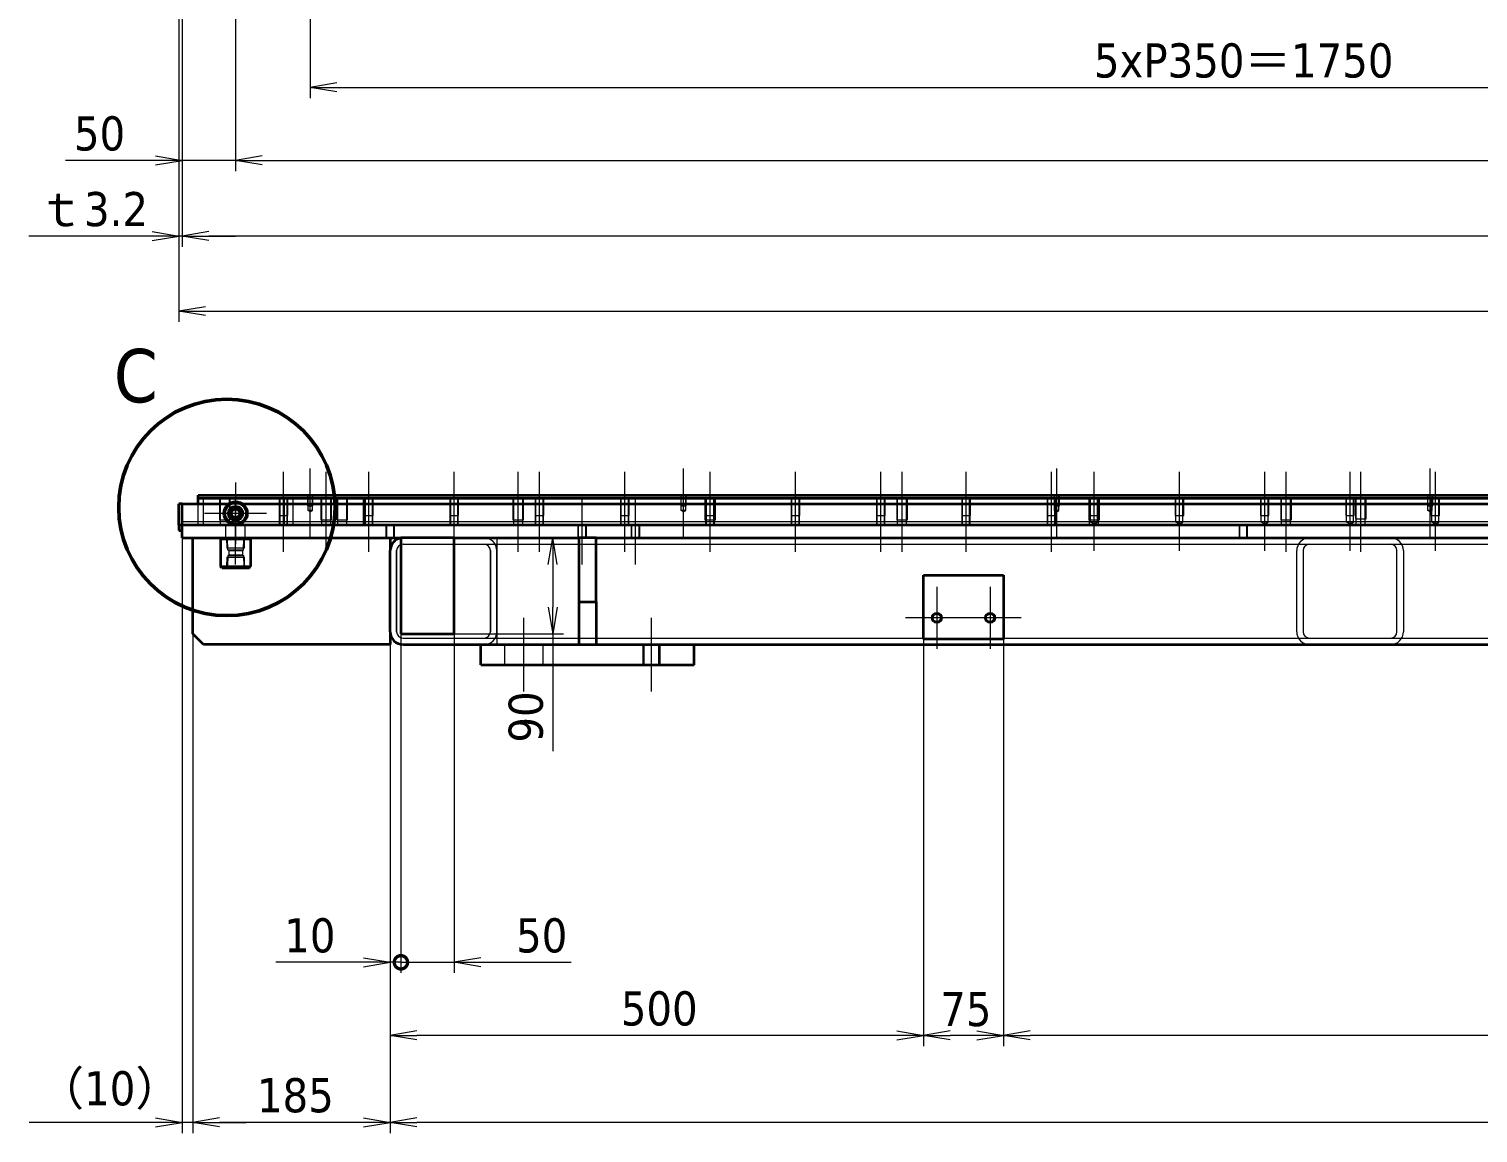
# Model space of a CAD drawing. Header units: millimetres. Extents: x -440 to 8410, y -405 to 5940.
# Drawn here: x 1334 to 2692, y 2594 to 3629 of the extents above; entities that cross this region are included whole.
import ezdxf

# ---------------------------------------------------------------- set-up
doc = ezdxf.new("R2010")
doc.units = ezdxf.units.MM
doc.header["$LTSCALE"] = 10
for name, color, linetype, lineweight in [('Center Mark (ISO)', 7, 'Continuous', 5), ('Centerline (ISO)', 7, 'Continuous', 5), ('Detail Boundary (JIS)', 7, 'Continuous', 50), ('Dimension (ISO)', 7, 'Continuous', 25), ('Hidden (ISO)', 7, 'Continuous', 5), ('Visible (ISO)', 7, 'Continuous', 35), ('Visible Narrow (ISO)', 7, 'Continuous', 5)]:
    doc.layers.add(name, color=color, linetype=linetype, lineweight=lineweight)
doc.styles.add('Note Text (JIS)', font='tahoma.ttf')
doc.styles.get("Standard").update_dxf_attribs({"font": 'tahoma.ttf'})
doc.dimstyles.new('Default (JIS)', dxfattribs={"dimscale": 10, "dimtxt": 3.2, "dimasz": 2.5, "dimexe": 1, "dimexo": 0, "dimgap": 0.8, "dimtad": 1, "dimrnd": 1e-08, "dimdsep": 46, "dimtxsty": 'Note Text (JIS)', "dimblk": 'OPEN', "dimcen": 0.09, "dimdle": 10, "dimclrd": 7, "dimclre": 7, "dimclrt": 256, "dimadec": 0, "dimazin": 2, "dimtfac": 0.78125, "dimtmove": 0, "dimatfit": 3, "dimldrblk": 'OPEN', "dimfxl": 1, "dimtolj": 1, "dimtzin": 0, "dimlwd": 0, "dimlwe": 0, "dimarcsym": 0})

# ---------------------------------------------------------------- blocks, each defined once
blk = doc.blocks.new('_Open')
at = {"color": 0, "linetype": 'ByBlock', "lineweight": -2}
for p, q in [((-1, 0.167), (0, 0)), ((-1, -0.167), (0, 0)), ((0, 0), (-1, 0))]:
    blk.add_line(p, q, dxfattribs=at)
blk = doc.blocks.new('*D8')
at = {"layer": 'Defpoints', "color": 0, "linetype": 'Continuous', "transparency": 16777216}
for p in [(1474.2, 4147.5), (5470.6, 4147.5), (5470.6, 3364.8)]:
    blk.add_point(p, dxfattribs=at)
at = {"layer": 'Dimension (ISO)', "color": 7, "linetype": 'Continuous', "lineweight": 0, "transparency": 16777216}
for p, q in [((1474.2, 4147.5), (1474.2, 3354.8)), ((5470.6, 4147.5), (5470.6, 3354.8)), ((1499.2, 3364.8), (5445.6, 3364.8))]:
    blk.add_line(p, q, dxfattribs=at)
at = {"layer": 'Dimension (ISO)', "color": 7, "linetype": 'Continuous', "lineweight": 0, "transparency": 16777216, "xscale": 25, "yscale": 25, "zscale": 25, "rotation": 180}
blk.add_blockref('_Open', (1474.2, 3364.8), dxfattribs=at)
at = {"layer": 'Dimension (ISO)', "color": 7, "linetype": 'Continuous', "lineweight": 0, "transparency": 16777216, "xscale": 25, "yscale": 25, "zscale": 25}
blk.add_blockref('_Open', (5470.6, 3364.8), dxfattribs=at)
at = {"layer": 'Dimension (ISO)', "linetype": 'Continuous', "lineweight": 5, "transparency": 16777216, "insert": (3390.8, 3412.8), "char_height": 32, "attachment_point": 1, "style": 'Note Text (JIS)'}
blk.add_mtext('\\A1;\\fTahoma|b0|i0;（3996.4）', dxfattribs=at)
blk = doc.blocks.new('*D9')
at = {"layer": 'Defpoints', "color": 0, "linetype": 'Continuous', "transparency": 16777216}
for p in [(1477.4, 4147.5), (5467.4, 4147.5), (1477.4, 3435.2)]:
    blk.add_point(p, dxfattribs=at)
at = {"layer": 'Dimension (ISO)', "color": 7, "linetype": 'Continuous', "lineweight": 0, "transparency": 16777216}
for p, q in [((1477.4, 4147.5), (1477.4, 3425.2)), ((5467.4, 4147.5), (5467.4, 3425.2)), ((5442.4, 3435.2), (1502.4, 3435.2))]:
    blk.add_line(p, q, dxfattribs=at)
at = {"layer": 'Dimension (ISO)', "color": 7, "linetype": 'Continuous', "lineweight": 0, "transparency": 16777216, "xscale": 25, "yscale": 25, "zscale": 25, "rotation": 180}
blk.add_blockref('_Open', (1477.4, 3435.2), dxfattribs=at)
at = {"layer": 'Dimension (ISO)', "color": 7, "linetype": 'Continuous', "lineweight": 0, "transparency": 16777216, "xscale": 25, "yscale": 25, "zscale": 25}
blk.add_blockref('_Open', (5467.4, 3435.2), dxfattribs=at)
at = {"layer": 'Dimension (ISO)', "linetype": 'Continuous', "lineweight": 5, "transparency": 16777216, "insert": (3351.7, 3485.4), "char_height": 32, "attachment_point": 1, "style": 'Note Text (JIS)'}
blk.add_mtext('\\A1;\\fTahoma|b0|i0;3990（t12板）', dxfattribs=at)
blk = doc.blocks.new('*D11')
at = {"layer": 'Defpoints', "color": 0, "linetype": 'Continuous', "transparency": 16777216}
for p in [(1474.2, 4147.5), (1477.4, 4147.5), (1474.2, 3435.2)]:
    blk.add_point(p, dxfattribs=at)
at = {"layer": 'Dimension (ISO)', "color": 7, "linetype": 'Continuous', "lineweight": 0, "transparency": 16777216}
for p, q in [((1474.2, 4147.5), (1474.2, 3425.2)), ((1477.4, 4147.5), (1477.4, 3425.2)), ((1449.2, 3435.2), (1333.6, 3435.2)), ((1477.4, 3435.2), (1474.2, 3435.2)), ((1502.4, 3435.2), (1527.4, 3435.2))]:
    blk.add_line(p, q, dxfattribs=at)
at = {"layer": 'Dimension (ISO)', "color": 7, "linetype": 'Continuous', "lineweight": 0, "transparency": 16777216, "xscale": 25, "yscale": 25, "zscale": 25}
blk.add_blockref('_Open', (1474.2, 3435.2), dxfattribs=at)
at = {"layer": 'Dimension (ISO)', "color": 7, "linetype": 'Continuous', "lineweight": 0, "transparency": 16777216, "xscale": 25, "yscale": 25, "zscale": 25, "rotation": 180}
blk.add_blockref('_Open', (1477.4, 3435.2), dxfattribs=at)
at = {"layer": 'Dimension (ISO)', "linetype": 'Continuous', "lineweight": 5, "transparency": 16777216, "insert": (1341.6, 3476.5), "char_height": 32, "attachment_point": 1, "style": 'Note Text (JIS)'}
blk.add_mtext('\\A1;\\fTahoma|b0|i0;ｔ3.2', dxfattribs=at)
blk = doc.blocks.new('_DotSmall')
at = {"color": 0, "linetype": 'ByBlock', "const_width": 0.5}
blk.add_lwpolyline([(-0.0625, 0, 1), (0.0625, 0, 1)], format="xyb", close=True, dxfattribs=at)
blk = doc.blocks.new('*D77')
at = {"layer": 'Defpoints', "color": 0, "linetype": 'Continuous', "transparency": 16777216}
for p in [(1682.4, 3062.2), (1732.4, 3062.2), (1732.4, 2754.3)]:
    blk.add_point(p, dxfattribs=at)
at = {"layer": 'Dimension (ISO)', "color": 7, "linetype": 'Continuous', "lineweight": 0, "transparency": 16777216}
for p, q in [((1682.4, 3062.2), (1682.4, 2744.3)), ((1732.4, 3062.2), (1732.4, 2744.3)), ((1682.4, 2754.3), (1657.4, 2754.3)), ((1682.4, 2754.3), (1732.4, 2754.3)), ((1757.4, 2754.3), (1842, 2754.3))]:
    blk.add_line(p, q, dxfattribs=at)
at = {"layer": 'Dimension (ISO)', "color": 7, "linetype": 'Continuous', "lineweight": 0, "transparency": 16777216, "xscale": 25, "yscale": 25, "zscale": 25}
blk.add_blockref('_DotSmall', (1682.4, 2754.3), dxfattribs=at)
at = {"layer": 'Dimension (ISO)', "color": 7, "linetype": 'Continuous', "lineweight": 0, "transparency": 16777216, "xscale": 25, "yscale": 25, "zscale": 25, "rotation": 180}
blk.add_blockref('_Open', (1732.4, 2754.3), dxfattribs=at)
at = {"layer": 'Dimension (ISO)', "linetype": 'Continuous', "lineweight": 5, "transparency": 16777216, "insert": (1790.4, 2795.6), "char_height": 32, "attachment_point": 1, "style": 'Note Text (JIS)'}
blk.add_mtext('\\A1;50', dxfattribs=at)
blk = doc.blocks.new('*D81')
at = {"layer": 'Defpoints', "color": 0, "linetype": 'Continuous', "transparency": 16777216}
for p in [(1672.4, 3064.2), (5272.4, 3064.2), (1672.4, 2604.2)]:
    blk.add_point(p, dxfattribs=at)
at = {"layer": 'Dimension (ISO)', "color": 7, "linetype": 'Continuous', "lineweight": 0, "transparency": 16777216}
for p, q in [((1672.4, 3064.2), (1672.4, 2594.2)), ((5272.4, 3064.2), (5272.4, 2594.2)), ((5247.4, 2604.2), (1697.4, 2604.2))]:
    blk.add_line(p, q, dxfattribs=at)
at = {"layer": 'Dimension (ISO)', "color": 7, "linetype": 'Continuous', "lineweight": 0, "transparency": 16777216, "xscale": 25, "yscale": 25, "zscale": 25, "rotation": 180}
blk.add_blockref('_Open', (1672.4, 2604.2), dxfattribs=at)
at = {"layer": 'Dimension (ISO)', "color": 7, "linetype": 'Continuous', "lineweight": 0, "transparency": 16777216, "xscale": 25, "yscale": 25, "zscale": 25}
blk.add_blockref('_Open', (5272.4, 2604.2), dxfattribs=at)
at = {"layer": 'Dimension (ISO)', "linetype": 'Continuous', "lineweight": 5, "transparency": 16777216, "insert": (3320.1, 2656.2), "char_height": 32, "attachment_point": 1, "style": 'Note Text (JIS)'}
blk.add_mtext('\\A1;\\fTahoma|b0|i0;3600（角パイプ）', dxfattribs=at)
blk = doc.blocks.new('*D82')
at = {"layer": 'Defpoints', "color": 0, "linetype": 'Continuous', "transparency": 16777216}
for p in [(1487.4, 3062.2), (1672.4, 3064.2), (1487.4, 2604.2)]:
    blk.add_point(p, dxfattribs=at)
at = {"layer": 'Dimension (ISO)', "color": 7, "linetype": 'Continuous', "lineweight": 0, "transparency": 16777216}
for p, q in [((1487.4, 3062.2), (1487.4, 2594.2)), ((1672.4, 3064.2), (1672.4, 2594.2)), ((1647.4, 2604.2), (1512.4, 2604.2))]:
    blk.add_line(p, q, dxfattribs=at)
at = {"layer": 'Dimension (ISO)', "color": 7, "linetype": 'Continuous', "lineweight": 0, "transparency": 16777216, "xscale": 25, "yscale": 25, "zscale": 25, "rotation": 180}
blk.add_blockref('_Open', (1487.4, 2604.2), dxfattribs=at)
at = {"layer": 'Dimension (ISO)', "color": 7, "linetype": 'Continuous', "lineweight": 0, "transparency": 16777216, "xscale": 25, "yscale": 25, "zscale": 25}
blk.add_blockref('_Open', (1672.4, 2604.2), dxfattribs=at)
at = {"layer": 'Dimension (ISO)', "linetype": 'Continuous', "lineweight": 5, "transparency": 16777216, "insert": (1547.4, 2645.7), "char_height": 32, "attachment_point": 1, "style": 'Note Text (JIS)'}
blk.add_mtext('\\A1;185', dxfattribs=at)
blk = doc.blocks.new('*D83')
at = {"layer": 'Defpoints', "color": 0, "linetype": 'Continuous', "transparency": 16777216}
for p in [(1672.4, 3064.2), (1682.4, 3062.2), (1672.4, 2754.3)]:
    blk.add_point(p, dxfattribs=at)
at = {"layer": 'Dimension (ISO)', "color": 7, "linetype": 'Continuous', "lineweight": 0, "transparency": 16777216}
for p, q in [((1672.4, 3064.2), (1672.4, 2744.3)), ((1682.4, 3062.2), (1682.4, 2744.3)), ((1647.4, 2754.3), (1565, 2754.3)), ((1682.4, 2754.3), (1672.4, 2754.3)), ((1682.4, 2754.3), (1707.4, 2754.3))]:
    blk.add_line(p, q, dxfattribs=at)
at = {"layer": 'Dimension (ISO)', "color": 7, "linetype": 'Continuous', "lineweight": 0, "transparency": 16777216, "xscale": 25, "yscale": 25, "zscale": 25}
blk.add_blockref('_Open', (1672.4, 2754.3), dxfattribs=at)
at = {"layer": 'Dimension (ISO)', "color": 7, "linetype": 'Continuous', "lineweight": 0, "transparency": 16777216, "xscale": 25, "yscale": 25, "zscale": 25, "rotation": 180}
blk.add_blockref('_DotSmall', (1682.4, 2754.3), dxfattribs=at)
at = {"layer": 'Dimension (ISO)', "linetype": 'Continuous', "lineweight": 5, "transparency": 16777216, "insert": (1573, 2795.6), "char_height": 32, "attachment_point": 1, "style": 'Note Text (JIS)'}
blk.add_mtext('\\A1;10', dxfattribs=at)
blk = doc.blocks.new('*D90')
at = {"layer": 'Defpoints', "color": 0, "linetype": 'Continuous', "transparency": 16777216}
for p in [(2247.4, 3057.2), (3434.9, 3057.2), (2247.4, 2685.8)]:
    blk.add_point(p, dxfattribs=at)
at = {"layer": 'Dimension (ISO)', "color": 7, "linetype": 'Continuous', "lineweight": 0, "transparency": 16777216}
for p, q in [((2247.4, 3057.2), (2247.4, 2675.8)), ((3434.9, 3057.2), (3434.9, 2675.8)), ((3409.9, 2685.8), (2272.4, 2685.8))]:
    blk.add_line(p, q, dxfattribs=at)
at = {"layer": 'Dimension (ISO)', "color": 7, "linetype": 'Continuous', "lineweight": 0, "transparency": 16777216, "xscale": 25, "yscale": 25, "zscale": 25, "rotation": 180}
blk.add_blockref('_Open', (2247.4, 2685.8), dxfattribs=at)
at = {"layer": 'Dimension (ISO)', "color": 7, "linetype": 'Continuous', "lineweight": 0, "transparency": 16777216, "xscale": 25, "yscale": 25, "zscale": 25}
blk.add_blockref('_Open', (3434.9, 2685.8), dxfattribs=at)
at = {"layer": 'Dimension (ISO)', "linetype": 'Continuous', "lineweight": 5, "transparency": 16777216, "insert": (2778, 2727.3), "char_height": 32, "attachment_point": 1, "style": 'Note Text (JIS)'}
blk.add_mtext('\\A1;1187.5', dxfattribs=at)
blk = doc.blocks.new('*D91')
at = {"layer": 'Defpoints', "color": 0, "linetype": 'Continuous', "transparency": 16777216}
for p in [(2172.4, 3057.2), (2247.4, 3057.2), (2172.4, 2685.8)]:
    blk.add_point(p, dxfattribs=at)
at = {"layer": 'Dimension (ISO)', "color": 7, "linetype": 'Continuous', "lineweight": 0, "transparency": 16777216}
for p, q in [((2172.4, 3057.2), (2172.4, 2675.8)), ((2247.4, 3057.2), (2247.4, 2675.8)), ((2222.4, 2685.8), (2197.4, 2685.8))]:
    blk.add_line(p, q, dxfattribs=at)
at = {"layer": 'Dimension (ISO)', "color": 7, "linetype": 'Continuous', "lineweight": 0, "transparency": 16777216, "xscale": 25, "yscale": 25, "zscale": 25, "rotation": 180}
blk.add_blockref('_Open', (2172.4, 2685.8), dxfattribs=at)
at = {"layer": 'Dimension (ISO)', "color": 7, "linetype": 'Continuous', "lineweight": 0, "transparency": 16777216, "xscale": 25, "yscale": 25, "zscale": 25}
blk.add_blockref('_Open', (2247.4, 2685.8), dxfattribs=at)
at = {"layer": 'Dimension (ISO)', "linetype": 'Continuous', "lineweight": 5, "transparency": 16777216, "insert": (2188.1, 2726.5), "char_height": 32, "attachment_point": 1, "style": 'Note Text (JIS)'}
blk.add_mtext('\\A1;75', dxfattribs=at)
blk = doc.blocks.new('*D92')
at = {"layer": 'Defpoints', "color": 0, "linetype": 'Continuous', "transparency": 16777216}
for p in [(1672.4, 3064.2), (2172.4, 3057.2), (1672.4, 2685.8)]:
    blk.add_point(p, dxfattribs=at)
at = {"layer": 'Dimension (ISO)', "color": 7, "linetype": 'Continuous', "lineweight": 0, "transparency": 16777216}
for p, q in [((1672.4, 3064.2), (1672.4, 2675.8)), ((2172.4, 3057.2), (2172.4, 2675.8)), ((2147.4, 2685.8), (1697.4, 2685.8))]:
    blk.add_line(p, q, dxfattribs=at)
at = {"layer": 'Dimension (ISO)', "color": 7, "linetype": 'Continuous', "lineweight": 0, "transparency": 16777216, "xscale": 25, "yscale": 25, "zscale": 25, "rotation": 180}
blk.add_blockref('_Open', (1672.4, 2685.8), dxfattribs=at)
at = {"layer": 'Dimension (ISO)', "color": 7, "linetype": 'Continuous', "lineweight": 0, "transparency": 16777216, "xscale": 25, "yscale": 25, "zscale": 25}
blk.add_blockref('_Open', (2172.4, 2685.8), dxfattribs=at)
at = {"layer": 'Dimension (ISO)', "linetype": 'Continuous', "lineweight": 5, "transparency": 16777216, "insert": (1888.6, 2727.1), "char_height": 32, "attachment_point": 1, "style": 'Note Text (JIS)'}
blk.add_mtext('\\A1;500', dxfattribs=at)
blk = doc.blocks.new('*D113')
at = {"layer": 'Defpoints', "color": 0, "linetype": 'Continuous', "transparency": 16777216}
for p in [(1477.4, 4147.5), (1527.4, 4122.5), (1477.4, 3506.2)]:
    blk.add_point(p, dxfattribs=at)
at = {"layer": 'Dimension (ISO)', "color": 7, "linetype": 'Continuous', "lineweight": 0, "transparency": 16777216}
for p, q in [((1477.4, 4147.5), (1477.4, 3496.2)), ((1527.4, 4122.5), (1527.4, 3496.2)), ((1452.4, 3506.2), (1367.8, 3506.2)), ((1527.4, 3506.2), (1477.4, 3506.2)), ((1552.4, 3506.2), (1577.4, 3506.2))]:
    blk.add_line(p, q, dxfattribs=at)
at = {"layer": 'Dimension (ISO)', "color": 7, "linetype": 'Continuous', "lineweight": 0, "transparency": 16777216, "xscale": 25, "yscale": 25, "zscale": 25}
blk.add_blockref('_Open', (1477.4, 3506.2), dxfattribs=at)
at = {"layer": 'Dimension (ISO)', "color": 7, "linetype": 'Continuous', "lineweight": 0, "transparency": 16777216, "xscale": 25, "yscale": 25, "zscale": 25, "rotation": 180}
blk.add_blockref('_Open', (1527.4, 3506.2), dxfattribs=at)
at = {"layer": 'Dimension (ISO)', "linetype": 'Continuous', "lineweight": 5, "transparency": 16777216, "insert": (1375.8, 3547.5), "char_height": 32, "attachment_point": 1, "style": 'Note Text (JIS)'}
blk.add_mtext('\\A1;50', dxfattribs=at)
blk = doc.blocks.new('*D114')
at = {"layer": 'Defpoints', "color": 0, "linetype": 'Continuous', "transparency": 16777216}
for p in [(1527.4, 4122.5), (5417.4, 4122.5), (5417.4, 3506.2)]:
    blk.add_point(p, dxfattribs=at)
at = {"layer": 'Dimension (ISO)', "color": 7, "linetype": 'Continuous', "lineweight": 0, "transparency": 16777216}
for p, q in [((1527.4, 4122.5), (1527.4, 3496.2)), ((5417.4, 4122.5), (5417.4, 3496.2)), ((1552.4, 3506.2), (5392.4, 3506.2))]:
    blk.add_line(p, q, dxfattribs=at)
at = {"layer": 'Dimension (ISO)', "color": 7, "linetype": 'Continuous', "lineweight": 0, "transparency": 16777216, "xscale": 25, "yscale": 25, "zscale": 25, "rotation": 180}
blk.add_blockref('_Open', (1527.4, 3506.2), dxfattribs=at)
at = {"layer": 'Dimension (ISO)', "color": 7, "linetype": 'Continuous', "lineweight": 0, "transparency": 16777216, "xscale": 25, "yscale": 25, "zscale": 25}
blk.add_blockref('_Open', (5417.4, 3506.2), dxfattribs=at)
at = {"layer": 'Dimension (ISO)', "linetype": 'Continuous', "lineweight": 5, "transparency": 16777216, "insert": (3426.3, 3547.7), "char_height": 32, "attachment_point": 1, "style": 'Note Text (JIS)'}
blk.add_mtext('\\A1;3890', dxfattribs=at)
blk = doc.blocks.new('2dDetail1')
at = {"layer": 'Detail Boundary (JIS)'}
blk.add_circle((151.92, 318.08), 10.14, dxfattribs=at)
at = {"layer": 'Detail Boundary (JIS)', "insert": (141.32, 327.84), "char_height": 5, "attachment_point": 7}
blk.add_mtext('C', dxfattribs=at)
blk = doc.blocks.new('*D152')
at = {"layer": 'Defpoints', "color": 0, "linetype": 'Continuous', "transparency": 16777216}
for p in [(1824.7, 3152.2), (1732.4, 3062.2), (1824.7, 3062.2)]:
    blk.add_point(p, dxfattribs=at)
at = {"layer": 'Dimension (ISO)', "color": 7, "linetype": 'Continuous', "lineweight": 0, "transparency": 16777216}
for p, q in [((1824.7, 3127.2), (1824.7, 3087.2)), ((1732.4, 3062.2), (1834.7, 3062.2)), ((1824.7, 3062.2), (1824.7, 2952.3))]:
    blk.add_line(p, q, dxfattribs=at)
at = {"layer": 'Dimension (ISO)', "color": 7, "linetype": 'Continuous', "lineweight": 0, "transparency": 16777216, "xscale": 25, "yscale": 25, "zscale": 25}
for p, rotation in [((1824.7, 3152.2), 90), ((1824.7, 3062.2), 270)]:
    blk.add_blockref('_Open', p, dxfattribs=dict(at, rotation=rotation))
at = {"layer": 'Dimension (ISO)', "linetype": 'Continuous', "lineweight": 5, "transparency": 16777216, "insert": (1783.4, 2960.3), "char_height": 32, "attachment_point": 1, "rotation": 90, "style": 'Note Text (JIS)'}
blk.add_mtext('\\A1;90', dxfattribs=at)
blk = doc.blocks.new('*D188')
at = {"layer": 'Defpoints', "color": 0, "linetype": 'Continuous', "transparency": 16777216}
for p in [(1597.4, 4339.4), (3347.4, 4339.4), (3347.4, 3574.6)]:
    blk.add_point(p, dxfattribs=at)
at = {"layer": 'Dimension (ISO)', "color": 7, "linetype": 'Continuous', "lineweight": 0, "transparency": 16777216}
for p, q in [((1597.4, 4339.4), (1597.4, 3564.6)), ((3347.4, 4339.4), (3347.4, 3564.6)), ((1622.4, 3574.6), (3322.4, 3574.6))]:
    blk.add_line(p, q, dxfattribs=at)
at = {"layer": 'Dimension (ISO)', "color": 7, "linetype": 'Continuous', "lineweight": 0, "transparency": 16777216, "xscale": 25, "yscale": 25, "zscale": 25, "rotation": 180}
blk.add_blockref('_Open', (1597.4, 3574.6), dxfattribs=at)
at = {"layer": 'Dimension (ISO)', "color": 7, "linetype": 'Continuous', "lineweight": 0, "transparency": 16777216, "xscale": 25, "yscale": 25, "zscale": 25}
blk.add_blockref('_Open', (3347.4, 3574.6), dxfattribs=at)
at = {"layer": 'Dimension (ISO)', "linetype": 'Continuous', "lineweight": 5, "transparency": 16777216, "insert": (2332.2, 3615.9), "char_height": 32, "attachment_point": 1, "style": 'Note Text (JIS)'}
blk.add_mtext('\\A1;\\fTahoma|b0|i0;5xP350＝1750', dxfattribs=at)
blk = doc.blocks.new('*D192')
at = {"layer": 'Defpoints', "color": 0, "linetype": 'Continuous', "transparency": 16777216}
for p in [(1477.4, 3152.2), (1487.4, 3062.2), (1487.4, 2604.2)]:
    blk.add_point(p, dxfattribs=at)
at = {"layer": 'Dimension (ISO)', "color": 7, "linetype": 'Continuous', "lineweight": 0, "transparency": 16777216}
for p, q in [((1477.4, 3152.2), (1477.4, 2594.2)), ((1487.4, 3062.2), (1487.4, 2594.2)), ((1452.4, 2604.2), (1333.7, 2604.2)), ((1487.4, 2604.2), (1477.4, 2604.2)), ((1512.4, 2604.2), (1537.4, 2604.2))]:
    blk.add_line(p, q, dxfattribs=at)
at = {"layer": 'Dimension (ISO)', "color": 7, "linetype": 'Continuous', "lineweight": 0, "transparency": 16777216, "xscale": 25, "yscale": 25, "zscale": 25}
blk.add_blockref('_Open', (1477.4, 2604.2), dxfattribs=at)
at = {"layer": 'Dimension (ISO)', "color": 7, "linetype": 'Continuous', "lineweight": 0, "transparency": 16777216, "xscale": 25, "yscale": 25, "zscale": 25, "rotation": 180}
blk.add_blockref('_Open', (1487.4, 2604.2), dxfattribs=at)
at = {"layer": 'Dimension (ISO)', "linetype": 'Continuous', "lineweight": 5, "transparency": 16777216, "insert": (1341.7, 2652.2), "char_height": 32, "attachment_point": 1, "style": 'Note Text (JIS)'}
blk.add_mtext('\\A1;\\fTahoma|b0|i0;（10）', dxfattribs=at)

msp = doc.modelspace()

# ---------------------------------------------------------------- linework, layer by layer
at = {"layer": 'Center Mark (ISO)', "linetype": 'Continuous'}
for p, q in [((1527.376, 3204.244), (1527.376, 3146.244)), ((1556.376, 3175.244), (1498.376, 3175.244)), ((2184.876, 3106.432), (2184.876, 3048.056)), ((2234.876, 3106.432), (2234.876, 3048.056)), ((2214.064, 3077.244), (2155.688, 3077.244)), ((2264.064, 3077.244), (2205.688, 3077.244))]:
    msp.add_line(p, q, dxfattribs=at)
at = {"layer": 'Centerline (ISO)', "linetype": 'Continuous'}
for p, q in [((1572.376, 3139.244), (1572.376, 3214.244)), ((1597.376, 3151.802), (1597.376, 3217.244)), ((1612.376, 3139.244), (1612.376, 3214.244)), ((1652.376, 3139.244), (1652.376, 3214.244)), ((1732.376, 3139.244), (1732.376, 3214.244)), ((1792.376, 3139.244), (1792.376, 3214.244)), ((1812.376, 3139.244), (1812.376, 3214.244)), ((1892.376, 3139.244), (1892.376, 3214.244)), ((1947.376, 3151.802), (1947.376, 3217.244)), ((1972.376, 3139.244), (1972.376, 3214.244)), ((2052.376, 3139.244), (2052.376, 3214.244)), ((2132.376, 3139.244), (2132.376, 3214.244)), ((2152.376, 3139.244), (2152.376, 3214.244)), ((2212.376, 3139.244), (2212.376, 3214.244)), ((2292.376, 3139.244), (2292.376, 3214.244)), ((2297.376, 3151.802), (2297.376, 3217.244)), ((2332.376, 3140.047), (2332.376, 3214.244)), ((2412.376, 3140.047), (2412.376, 3214.244)), ((2492.376, 3140.047), (2492.376, 3214.244)), ((2512.376, 3139.244), (2512.376, 3214.244)), ((2572.376, 3140.047), (2572.376, 3214.244)), ((2582.376, 3139.244), (2582.376, 3214.244)), ((2647.376, 3151.802), (2647.376, 3217.244)), ((2652.376, 3140.047), (2652.376, 3214.244)), ((1527.376, 3127.244), (1527.376, 3189.244)), ((1852.376, 3127.244), (1852.376, 3189.244)), ((1902.376, 3127.244), (1902.376, 3189.244)), ((1797.376, 3077.244), (1797.376, 3008.244)), ((1917.376, 3008.244), (1917.376, 3077.244))]:
    msp.add_line(p, q, dxfattribs=at)
at = {"layer": 'Hidden (ISO)'}
for p, q in [((1492.376, 3164.244), (1492.376, 3184.244)), ((1497.376, 3164.244), (1497.376, 3189.244)), ((1512.376, 3189.244), (1512.376, 3169.244)), ((1513.188, 3164.244), (1513.188, 3189.244)), ((1521.051, 3184.244), (1533.7, 3184.244)), ((1521.564, 3164.244), (1521.564, 3189.244)), ((1522.376, 3169.244), (1522.376, 3189.244)), ((1568.376, 3189.244), (1568.376, 3173.244)), ((1568.647, 3164.244), (1568.647, 3189.244)), ((1569.052, 3164.244), (1569.052, 3189.244)), ((1573.376, 3164.244), (1573.376, 3189.244)), ((1575.699, 3164.244), (1575.699, 3189.244)), ((1576.105, 3164.244), (1576.105, 3189.244)), ((1576.376, 3173.244), (1576.376, 3189.244)), ((1581.376, 3164.244), (1581.376, 3189.244)), ((1594.876, 3192.244), (1594.876, 3182.244)), ((1594.876, 3182.244), (1599.876, 3182.244)), ((1595.309, 3178.044), (1595.309, 3192.244)), ((1599.443, 3178.044), (1599.443, 3192.244)), ((1599.876, 3182.244), (1599.876, 3192.244)), ((1607.376, 3189.244), (1607.376, 3169.244)), ((1608.188, 3164.244), (1608.188, 3189.244)), ((1616.564, 3164.244), (1616.564, 3189.244)), ((1617.376, 3169.244), (1617.376, 3189.244)), ((1622.376, 3189.244), (1622.376, 3169.244)), ((1623.188, 3164.244), (1623.188, 3189.244)), ((1631.564, 3164.244), (1631.564, 3189.244)), ((1632.376, 3169.244), (1632.376, 3189.244)), ((1647.376, 3164.244), (1647.376, 3189.244)), ((1648.376, 3189.244), (1648.376, 3173.244)), ((1648.647, 3164.244), (1648.647, 3189.244)), ((1649.052, 3164.244), (1649.052, 3189.244)), ((1655.699, 3164.244), (1655.699, 3189.244)), ((1656.105, 3164.244), (1656.105, 3189.244)), ((1656.376, 3173.244), (1656.376, 3189.244)), ((1728.376, 3189.244), (1728.376, 3173.244)), ((1728.647, 3164.244), (1728.647, 3189.244)), ((1729.052, 3164.244), (1729.052, 3189.244)), ((1735.699, 3164.244), (1735.699, 3189.244)), ((1736.105, 3164.244), (1736.105, 3189.244)), ((1736.376, 3173.244), (1736.376, 3189.244)), ((1787.376, 3189.244), (1787.376, 3169.244)), ((1788.188, 3164.244), (1788.188, 3189.244)), ((1796.564, 3164.244), (1796.564, 3189.244)), ((1797.376, 3169.244), (1797.376, 3189.244)), ((1808.376, 3189.244), (1808.376, 3173.244)), ((1808.647, 3164.244), (1808.647, 3189.244)), ((1809.052, 3164.244), (1809.052, 3189.244)), ((1815.699, 3164.244), (1815.699, 3189.244)), ((1816.105, 3164.244), (1816.105, 3189.244)), ((1816.376, 3173.244), (1816.376, 3189.244)), ((1888.376, 3189.244), (1888.376, 3173.244)), ((1888.647, 3164.244), (1888.647, 3189.244)), ((1889.052, 3164.244), (1889.052, 3189.244)), ((1895.699, 3164.244), (1895.699, 3189.244)), ((1896.105, 3164.244), (1896.105, 3189.244)), ((1896.376, 3173.244), (1896.376, 3189.244)), ((1944.876, 3192.244), (1944.876, 3182.244)), ((1944.876, 3182.244), (1949.876, 3182.244)), ((1945.309, 3178.044), (1945.309, 3192.244)), ((1949.443, 3178.044), (1949.443, 3192.244)), ((1949.876, 3182.244), (1949.876, 3192.244)), ((1967.376, 3189.244), (1967.376, 3169.244)), ((1968.188, 3164.244), (1968.188, 3189.244)), ((1968.376, 3189.244), (1968.376, 3173.244)), ((1968.647, 3164.244), (1968.647, 3189.244)), ((1969.052, 3164.244), (1969.052, 3189.244)), ((1975.699, 3164.244), (1975.699, 3189.244)), ((1976.105, 3164.244), (1976.105, 3189.244)), ((1976.376, 3173.244), (1976.376, 3189.244)), ((1976.564, 3164.244), (1976.564, 3189.244)), ((1977.376, 3169.244), (1977.376, 3189.244)), ((2048.376, 3189.244), (2048.376, 3173.244)), ((2048.647, 3164.244), (2048.647, 3189.244)), ((2049.052, 3164.244), (2049.052, 3189.244)), ((2055.699, 3164.244), (2055.699, 3189.244)), ((2056.105, 3164.244), (2056.105, 3189.244)), ((2056.376, 3173.244), (2056.376, 3189.244)), ((2128.376, 3189.244), (2128.376, 3173.244)), ((2128.647, 3164.244), (2128.647, 3189.244)), ((2129.052, 3164.244), (2129.052, 3189.244)), ((2135.699, 3164.244), (2135.699, 3189.244)), ((2136.105, 3164.244), (2136.105, 3189.244)), ((2136.376, 3173.244), (2136.376, 3189.244)), ((2147.376, 3189.244), (2147.376, 3169.244)), ((2148.188, 3164.244), (2148.188, 3189.244)), ((2156.564, 3164.244), (2156.564, 3189.244)), ((2157.376, 3169.244), (2157.376, 3189.244)), ((2208.376, 3189.244), (2208.376, 3173.244)), ((2208.647, 3164.244), (2208.647, 3189.244)), ((2209.052, 3164.244), (2209.052, 3189.244)), ((2215.699, 3164.244), (2215.699, 3189.244)), ((2216.105, 3164.244), (2216.105, 3189.244)), ((2216.376, 3173.244), (2216.376, 3189.244)), ((2288.376, 3189.244), (2288.376, 3173.244)), ((2288.647, 3164.244), (2288.647, 3189.244)), ((2289.052, 3164.244), (2289.052, 3189.244)), ((2294.876, 3192.244), (2294.876, 3182.244)), ((2294.876, 3182.244), (2299.876, 3182.244)), ((2295.309, 3178.044), (2295.309, 3192.244)), ((2295.699, 3164.244), (2295.699, 3189.244)), ((2296.105, 3164.244), (2296.105, 3189.244)), ((2296.376, 3173.244), (2296.376, 3189.244)), ((2299.443, 3178.044), (2299.443, 3192.244)), ((2299.876, 3182.244), (2299.876, 3192.244)), ((2327.376, 3189.244), (2327.376, 3169.244)), ((2328.188, 3164.244), (2328.188, 3189.244)), ((2328.376, 3189.244), (2328.376, 3173.244)), ((2329.052, 3167.044), (2329.052, 3189.244)), ((2335.699, 3167.044), (2335.699, 3189.244)), ((2336.376, 3173.244), (2336.376, 3189.244)), ((2336.564, 3164.244), (2336.564, 3189.244)), ((2337.376, 3169.244), (2337.376, 3189.244)), ((2408.376, 3189.244), (2408.376, 3173.244)), ((2409.052, 3167.044), (2409.052, 3189.244)), ((2415.699, 3167.044), (2415.699, 3189.244)), ((2416.376, 3173.244), (2416.376, 3189.244)), ((2488.376, 3189.244), (2488.376, 3173.244)), ((2489.052, 3167.044), (2489.052, 3189.244)), ((2495.699, 3167.044), (2495.699, 3189.244)), ((2496.376, 3173.244), (2496.376, 3189.244)), ((2507.376, 3189.244), (2507.376, 3169.244)), ((2508.188, 3164.244), (2508.188, 3189.244)), ((2516.564, 3164.244), (2516.564, 3189.244)), ((2517.376, 3169.244), (2517.376, 3189.244)), ((2568.376, 3189.244), (2568.376, 3173.244)), ((2569.052, 3167.044), (2569.052, 3189.244)), ((2575.699, 3167.044), (2575.699, 3189.244)), ((2576.376, 3173.244), (2576.376, 3189.244)), ((2577.376, 3189.244), (2577.376, 3170.244)), ((2578.188, 3164.244), (2578.188, 3189.244)), ((2586.564, 3164.244), (2586.564, 3189.244)), ((2587.376, 3170.244), (2587.376, 3189.244)), ((2644.876, 3192.244), (2644.876, 3182.244)), ((2644.876, 3182.244), (2649.876, 3182.244)), ((2645.309, 3178.044), (2645.309, 3192.244)), ((2648.376, 3189.244), (2648.376, 3173.244)), ((2649.052, 3167.044), (2649.052, 3189.244)), ((2649.443, 3178.044), (2649.443, 3192.244)), ((2649.876, 3182.244), (2649.876, 3192.244)), ((2655.699, 3167.044), (2655.699, 3189.244)), ((2656.376, 3173.244), (2656.376, 3189.244)), ((1477.376, 3167.444), (5467.376, 3167.444)), ((1512.376, 3169.244), (1522.376, 3169.244)), ((1568.376, 3173.244), (1576.376, 3173.244)), ((1599.443, 3178.044), (1595.309, 3178.044)), ((1597.376, 3176.802), (1595.309, 3178.044)), ((1597.376, 3176.802), (1599.443, 3178.044)), ((1607.376, 3169.244), (1617.376, 3169.244)), ((1622.376, 3169.244), (1632.376, 3169.244)), ((1648.376, 3173.244), (1656.376, 3173.244)), ((1728.376, 3173.244), (1736.376, 3173.244)), ((1787.376, 3169.244), (1797.376, 3169.244)), ((1808.376, 3173.244), (1816.376, 3173.244)), ((1888.376, 3173.244), (1896.376, 3173.244)), ((1949.443, 3178.044), (1945.309, 3178.044)), ((1947.376, 3176.802), (1945.309, 3178.044)), ((1947.376, 3176.802), (1949.443, 3178.044)), ((1967.376, 3169.244), (1977.376, 3169.244)), ((1968.376, 3173.244), (1976.376, 3173.244)), ((2048.376, 3173.244), (2056.376, 3173.244)), ((2128.376, 3173.244), (2136.376, 3173.244)), ((2147.376, 3169.244), (2157.376, 3169.244)), ((2208.376, 3173.244), (2216.376, 3173.244)), ((2288.376, 3173.244), (2296.376, 3173.244)), ((2299.443, 3178.044), (2295.309, 3178.044)), ((2297.376, 3176.802), (2295.309, 3178.044)), ((2297.376, 3176.802), (2299.443, 3178.044)), ((2327.376, 3169.244), (2337.376, 3169.244)), ((2328.376, 3173.244), (2336.376, 3173.244)), ((2335.699, 3167.044), (2329.052, 3167.044)), ((2332.376, 3165.047), (2329.052, 3167.044)), ((2332.376, 3165.047), (2335.699, 3167.044)), ((2408.376, 3173.244), (2416.376, 3173.244)), ((2415.699, 3167.044), (2409.052, 3167.044)), ((2412.376, 3165.047), (2409.052, 3167.044)), ((2412.376, 3165.047), (2415.699, 3167.044)), ((2488.376, 3173.244), (2496.376, 3173.244)), ((2495.699, 3167.044), (2489.052, 3167.044)), ((2492.376, 3165.047), (2489.052, 3167.044)), ((2492.376, 3165.047), (2495.699, 3167.044)), ((2507.376, 3169.244), (2517.376, 3169.244)), ((2568.376, 3173.244), (2576.376, 3173.244)), ((2575.699, 3167.044), (2569.052, 3167.044)), ((2572.376, 3165.047), (2569.052, 3167.044)), ((2572.376, 3165.047), (2575.699, 3167.044)), ((2577.376, 3170.244), (2587.376, 3170.244)), ((2649.443, 3178.044), (2645.309, 3178.044)), ((2647.376, 3176.802), (2645.309, 3178.044)), ((2647.376, 3176.802), (2649.443, 3178.044)), ((2648.376, 3173.244), (2656.376, 3173.244)), ((2655.699, 3167.044), (2649.052, 3167.044)), ((2652.376, 3165.047), (2649.052, 3167.044)), ((2652.376, 3165.047), (2655.699, 3167.044)), ((1518.376, 3152.244), (1518.376, 3164.244)), ((1536.376, 3152.244), (1536.376, 3164.244)), ((1668.376, 3164.244), (1668.376, 3152.244)), ((1669.052, 3152.244), (1669.052, 3164.244)), ((1675.699, 3152.244), (1675.699, 3164.244)), ((1676.376, 3152.244), (1676.376, 3164.244)), ((1848.376, 3164.244), (1848.376, 3152.244)), ((1849.052, 3152.244), (1849.052, 3164.244)), ((1855.699, 3152.244), (1855.699, 3164.244)), ((1856.376, 3152.244), (1856.376, 3164.244)), ((1898.376, 3164.244), (1898.376, 3152.244)), ((1899.052, 3152.244), (1899.052, 3164.244)), ((1905.699, 3152.244), (1905.699, 3164.244)), ((1906.376, 3152.244), (1906.376, 3164.244)), ((2468.376, 3164.244), (2468.376, 3152.244)), ((2469.052, 3152.244), (2469.052, 3164.244)), ((2475.699, 3152.244), (2475.699, 3164.244)), ((2476.376, 3152.244), (2476.376, 3164.244)), ((1519.729, 3151.36), (1518.845, 3152.244)), ((1518.872, 3151.36), (1519.151, 3142.44)), ((1535.601, 3142.44), (1519.151, 3142.44)), ((1519.729, 3151.36), (1535.023, 3151.36)), ((1520.056, 3140.877), (1519.729, 3151.36)), ((1520.056, 3140.877), (1534.696, 3140.877)), ((1521.026, 3140.317), (1520.056, 3140.877)), ((1521.026, 3140.317), (1533.726, 3140.317)), ((1521.026, 3140.317), (1521.026, 3136.171)), ((1533.726, 3140.317), (1534.696, 3140.877)), ((1533.726, 3140.317), (1533.726, 3136.171)), ((1534.696, 3140.877), (1535.023, 3151.36)), ((1535.023, 3151.36), (1535.907, 3152.244)), ((1535.601, 3142.44), (1535.88, 3151.36)), ((1678.376, 3140.244), (1678.376, 3064.244)), ((1678.376, 3064.244), (1678.376, 3140.244)), ((1684.376, 3146.244), (5260.376, 3146.244)), ((1766.376, 3064.244), (1766.376, 3140.244)), ((1766.376, 3140.244), (1766.376, 3064.244)), ((1772.376, 3152.244), (1772.376, 3140.244)), ((1772.376, 3140.244), (1772.376, 3064.244)), ((1772.376, 3064.244), (1772.376, 3140.244)), ((2522.376, 3064.244), (2522.376, 3140.244)), ((2528.376, 3140.244), (2528.376, 3064.244)), ((2616.376, 3064.244), (2616.376, 3140.244)), ((2622.376, 3140.244), (2622.376, 3064.244)), ((1519.729, 3125.128), (1518.845, 3124.244)), ((1519.151, 3134.048), (1518.872, 3125.128)), ((1519.151, 3134.048), (1535.601, 3134.048)), ((1520.056, 3135.611), (1519.729, 3125.128)), ((1519.729, 3125.128), (1535.023, 3125.128)), ((1521.026, 3136.171), (1520.056, 3135.611)), ((1520.056, 3135.611), (1534.696, 3135.611)), ((1533.726, 3136.171), (1521.026, 3136.171)), ((1533.726, 3136.171), (1534.696, 3135.611)), ((1534.696, 3135.611), (1535.023, 3125.128)), ((1535.023, 3125.128), (1535.907, 3124.244)), ((1535.88, 3125.128), (1535.601, 3134.048)), ((1684.376, 3058.244), (5260.376, 3058.244)), ((1772.376, 3064.244), (1772.376, 3052.244)), ((1779.376, 3052.244), (1779.376, 3033.244)), ((1815.376, 3052.244), (1815.376, 3033.244)), ((1909.376, 3052.244), (1909.376, 3033.244)), ((1910.458, 3033.244), (1910.458, 3052.244)), ((1924.293, 3033.244), (1924.293, 3052.244)), ((1925.376, 3033.244), (1925.376, 3052.244))]:
    msp.add_line(p, q, dxfattribs=at)
for radius in [6.739, 6.493]:
    msp.add_circle((1527.376, 3175.244), radius, dxfattribs=at)
for centre, radius, start, end in [((1684.376, 3140.244), 6, 90, 180), ((1684.376, 3140.244), 6, 90, 180), ((1684.376, 3140.244), 12, 90, 99.594068), ((1684.376, 3140.244), 12, 90, 99.594068), ((1760.376, 3140.244), 12, 0, 90), ((1760.376, 3140.244), 12, 0, 90), ((1760.376, 3140.244), 6, 0, 90), ((1760.376, 3140.244), 6, 0, 90), ((2534.376, 3140.244), 12, 90, 180), ((2534.376, 3140.244), 6, 90, 180), ((2610.376, 3140.244), 12, 0, 90), ((2610.376, 3140.244), 6, 0, 90), ((1684.376, 3064.244), 6, 180, 270), ((1684.376, 3064.244), 6, 180, 270), ((1760.376, 3064.244), 6, 270, 0), ((1760.376, 3064.244), 12, 270, 0), ((1760.376, 3064.244), 6, 270, 0), ((1760.376, 3064.244), 12, 270, 0), ((2534.376, 3064.244), 12, 180, 270), ((2534.376, 3064.244), 6, 180, 270), ((2610.376, 3064.244), 6, 270, 0), ((2610.376, 3064.244), 12, 270, 0)]:
    msp.add_arc(centre, radius, start, end, dxfattribs=at)
at = {"layer": 'Visible (ISO)'}
for p, q in [((1477.376, 3184.244), (1474.176, 3184.244)), ((1474.176, 3164.244), (1474.176, 3184.244)), ((1477.376, 3164.244), (1477.376, 3184.244)), ((1477.376, 3168.444), (1477.376, 3184.244)), ((1477.376, 3184.244), (1521.051, 3184.244)), ((1492.376, 3192.244), (5452.376, 3192.244)), ((1492.376, 3189.244), (1492.376, 3192.244)), ((1492.376, 3184.244), (1492.376, 3189.244)), ((5452.376, 3189.244), (1492.376, 3189.244)), ((1533.7, 3184.244), (5411.051, 3184.244)), ((1474.176, 3164.244), (1474.176, 3159.244)), ((1477.376, 3164.244), (1474.176, 3164.244)), ((1474.176, 3159.244), (1477.376, 3159.244)), ((1477.376, 3159.244), (1477.376, 3164.244)), ((5467.376, 3164.244), (1477.376, 3164.244)), ((1477.376, 3152.244), (1477.376, 3159.244)), ((1477.376, 3152.244), (1682.376, 3152.244)), ((1487.376, 3062.244), (1487.376, 3152.244)), ((1514.376, 3152.244), (1513.376, 3151.244)), ((1513.376, 3151.244), (1541.376, 3151.244)), ((1513.376, 3151.244), (1513.376, 3125.244)), ((1540.376, 3152.244), (1541.376, 3151.244)), ((1541.376, 3151.244), (1541.376, 3125.244)), ((1672.376, 3152.244), (1672.376, 3140.244)), ((1672.376, 3064.244), (1672.376, 3140.244)), ((1672.376, 3064.244), (1672.376, 3140.244)), ((1682.376, 3152.244), (1682.376, 3062.244)), ((1732.376, 3152.244), (1682.376, 3152.244)), ((1732.376, 3152.244), (1849.376, 3152.244)), ((1732.376, 3062.244), (1732.376, 3152.244)), ((1865.376, 3152.244), (1849.376, 3152.244)), ((1849.376, 3152.244), (1849.376, 3092.244)), ((1865.376, 3152.244), (2917.376, 3152.244)), ((1865.376, 3092.244), (1865.376, 3152.244)), ((1513.376, 3125.244), (1541.376, 3125.244)), ((1514.376, 3124.244), (1513.376, 3125.244)), ((1540.376, 3124.244), (1541.376, 3125.244)), ((1514.376, 3124.244), (1540.376, 3124.244)), ((2172.376, 3117.244), (2247.376, 3117.244)), ((2172.376, 3057.244), (2172.376, 3117.244)), ((2247.376, 3117.244), (2247.376, 3057.244)), ((1849.376, 3092.244), (1865.376, 3092.244)), ((1849.376, 3092.244), (1849.376, 3052.244)), ((1865.376, 3092.244), (1865.376, 3052.244)), ((1497.376, 3052.244), (1487.376, 3062.244)), ((1672.376, 3064.244), (1672.376, 3052.244)), ((1682.376, 3062.244), (1732.376, 3062.244)), ((2247.376, 3057.244), (2172.376, 3057.244)), ((1672.376, 3052.244), (1497.376, 3052.244)), ((1684.376, 3052.244), (1757.376, 3052.244)), ((1757.376, 3052.244), (1957.376, 3052.244)), ((1757.376, 3033.244), (1757.376, 3052.244)), ((1957.376, 3033.244), (1957.376, 3052.244)), ((1957.376, 3052.244), (2907.376, 3052.244)), ((1757.376, 3033.244), (1957.376, 3033.244))]:
    msp.add_line(p, q, dxfattribs=at)
for centre, radius in [((1527.376, 3175.244), 11), ((1527.376, 3175.244), 10), ((1527.376, 3175.244), 6.766), ((1527.376, 3175.244), 5.882), ((1527.376, 3175.244), 5.588), ((1527.376, 3175.244), 4.6), ((1527.376, 3175.244), 4), ((2184.876, 3077.244), 4.188), ((2234.876, 3077.244), 4.188)]:
    msp.add_circle(centre, radius, dxfattribs=at)
for centre, start, end in [((1684.376, 3140.244), 99.594068, 180), ((1684.376, 3140.244), 99.594068, 180), ((1684.376, 3064.244), 180, 270), ((1684.376, 3064.244), 180, 270)]:
    msp.add_arc(centre, 12, start, end, dxfattribs=at)
at = {"layer": 'Visible Narrow (ISO)'}
for centre in [(2184.876, 3077.244), (2234.876, 3077.244)]:
    msp.add_circle(centre, 5, dxfattribs=at)

# ---------------------------------------------------------------- block references
at = {"layer": 'Detail Boundary (JIS)', "xscale": 10, "yscale": 10, "zscale": 10}
msp.add_blockref('2dDetail1', (0, 0), dxfattribs=at)

# ---------------------------------------------------------------- dimensions: what is measured, and where the dimension line sits
at = {"layer": 'Dimension (ISO)', "color": 7, "linetype": 'Continuous', "lineweight": 5}
for base, p1, p2, text, picture, middle in [((3347.376, 3574.61), (1597.376, 4339.394), (3347.376, 4339.394), '\\fTahoma|b0|i0;5xP350＝<>', '*D188', (2472.376, 3574.61)), ((1477.376, 3435.195), (5467.376, 4147.461), (1477.376, 4147.461), '\\fTahoma|b0|i0;<>（t12板）', '*D9', (3472.376, 3435.195))]:
    dim = msp.add_linear_dim(base=base, p1=p1, p2=p2, angle=180, text=text, dimstyle='Default (JIS)', override={"dimgap": 0.8, "dimdec": 2, "dimtol": 0, "dimlim": 0, "dimtp": 0, "dimtm": 0, "dimtdec": 2, "dimtofl": 0, "dimatfit": 1}, dxfattribs=at)
    dim.commit()
    dim.dimension.update_dxf_attribs({"geometry": picture, "text_midpoint": middle, "dimtype": 160})
for base, p1, p2, text, override, picture, middle in [((1474.176, 3435.195), (1477.376, 4147.461), (1474.176, 4147.461), '\\fTahoma|b0|i0;ｔ<>', {"dimgap": 0.8, "dimdec": 2, "dimtol": 0, "dimlim": 0, "dimtp": 0, "dimtm": 0, "dimtdec": 2, "dimtofl": 1, "dimatfit": 1}, '*D11', (1378.909, 3435.195)), ((5470.576, 3364.803), (1474.176, 4147.461), (5470.576, 4147.461), '\\fTahoma|b0|i0;（<>）', {"dimgap": 0.8, "dimdec": 2, "dimtol": 0, "dimlim": 0, "dimtp": 0, "dimtm": 0, "dimtdec": 2, "dimtofl": 0, "dimatfit": 1}, '*D8', (3472.376, 3364.803)), ((1487.376, 2604.244), (1477.376, 3152.244), (1487.376, 3062.244), '\\fTahoma|b0|i0;（<>）', {"dimgap": 0.8, "dimdec": 2, "dimtol": 0, "dimlim": 0, "dimtp": 0, "dimtm": 0, "dimtdec": 2, "dimtofl": 1, "dimatfit": 1}, '*D192', (1380.531, 2604.244)), ((1672.376, 2604.244), (5272.376, 3064.244), (1672.376, 3064.244), '\\fTahoma|b0|i0;<>（角パイプ）', {"dimgap": 0.8, "dimdec": 2, "dimtol": 0, "dimlim": 0, "dimtp": 0, "dimtm": 0, "dimtdec": 2, "dimtofl": 0, "dimatfit": 1}, '*D81', (3472.376, 2604.244))]:
    dim = msp.add_linear_dim(base=base, p1=p1, p2=p2, text=text, dimstyle='Default (JIS)', override=override, dxfattribs=at)
    dim.commit()
    dim.dimension.update_dxf_attribs({"geometry": picture, "text_midpoint": middle, "dimtype": 160})
for base, p1, p2, override, picture, middle in [((1477.376, 3506.22), (1527.376, 4122.461), (1477.376, 4147.461), {"dimgap": 0.8, "dimdec": 2, "dimtol": 0, "dimlim": 0, "dimtp": 0, "dimtm": 0, "dimtdec": 2, "dimtofl": 1, "dimatfit": 1}, '*D113', (1397.573, 3506.22)), ((1487.376, 2604.244), (1672.376, 3064.244), (1487.376, 3062.244), {"dimgap": 0.8, "dimdec": 2, "dimtol": 0, "dimlim": 0, "dimtp": 0, "dimtm": 0, "dimtdec": 2, "dimtofl": 0, "dimatfit": 1}, '*D82', (1579.876, 2604.244)), ((1672.376, 2685.818), (2172.376, 3057.244), (1672.376, 3064.244), {"dimgap": 0.8, "dimdec": 2, "dimtol": 0, "dimlim": 0, "dimtp": 0, "dimtm": 0, "dimtdec": 2, "dimtofl": 0, "dimatfit": 1}, '*D92', (1922.376, 2685.818)), ((2247.376, 2685.818), (3434.876, 3057.244), (2247.376, 3057.244), {"dimgap": 0.8, "dimdec": 2, "dimtol": 0, "dimlim": 0, "dimtp": 0, "dimtm": 0, "dimtdec": 2, "dimtofl": 0, "dimatfit": 1}, '*D90', (2841.126, 2685.818))]:
    dim = msp.add_linear_dim(base=base, p1=p1, p2=p2, dimstyle='Default (JIS)', override=override, dxfattribs=at)
    dim.commit()
    dim.dimension.update_dxf_attribs({"geometry": picture, "text_midpoint": middle, "dimtype": 160})
for base, p1, p2, angle, override, picture, middle in [((5417.376, 3506.22), (1527.376, 4122.461), (5417.376, 4122.461), 180, {"dimgap": 0.8, "dimdec": 2, "dimtol": 0, "dimlim": 0, "dimtp": 0, "dimtm": 0, "dimtdec": 2, "dimtofl": 0, "dimatfit": 1}, '*D114', (3472.376, 3506.22)), ((1824.707, 3062.244), (1824.707, 3152.244), (1732.376, 3062.244), 270, {"dimgap": 0.8, "dimdec": 2, "dimse1": 1, "dimtol": 0, "dimlim": 0, "dimtp": 0, "dimtm": 0, "dimtdec": 2, "dimtofl": 0, "dimatfit": 2}, '*D152', (1824.707, 2982.671)), ((1672.376, 2754.264), (1682.376, 3062.244), (1672.376, 3064.244), 180, {"dimgap": 0.8, "dimdec": 2, "dimblk1": 'DotSmall', "dimblk2": 'Open', "dimsah": 1, "dimdle": 0, "dimtol": 0, "dimlim": 0, "dimtp": 0, "dimtm": 0, "dimtdec": 2, "dimtofl": 1, "dimatfit": 1}, '*D83', (1593.669, 2754.264)), ((1732.376, 2754.264), (1682.376, 3062.244), (1732.376, 3062.244), 180, {"dimgap": 0.8, "dimdec": 2, "dimblk1": 'DotSmall', "dimblk2": 'Open', "dimsah": 1, "dimdle": 0, "dimtol": 0, "dimlim": 0, "dimtp": 0, "dimtm": 0, "dimtdec": 2, "dimtofl": 1, "dimatfit": 1}, '*D77', (1812.178, 2754.264)), ((2172.376, 2685.818), (2247.376, 3057.244), (2172.376, 3057.244), 180, {"dimgap": 0.8, "dimdec": 2, "dimtol": 0, "dimlim": 0, "dimtp": 0, "dimtm": 0, "dimtdec": 2, "dimtofl": 0, "dimatfit": 1}, '*D91', (2209.876, 2685.818))]:
    dim = msp.add_linear_dim(base=base, p1=p1, p2=p2, angle=angle, dimstyle='Default (JIS)', override=override, dxfattribs=at)
    dim.commit()
    dim.dimension.update_dxf_attribs({"geometry": picture, "text_midpoint": middle, "dimtype": 160})

doc.saveas('drawing.dxf')
